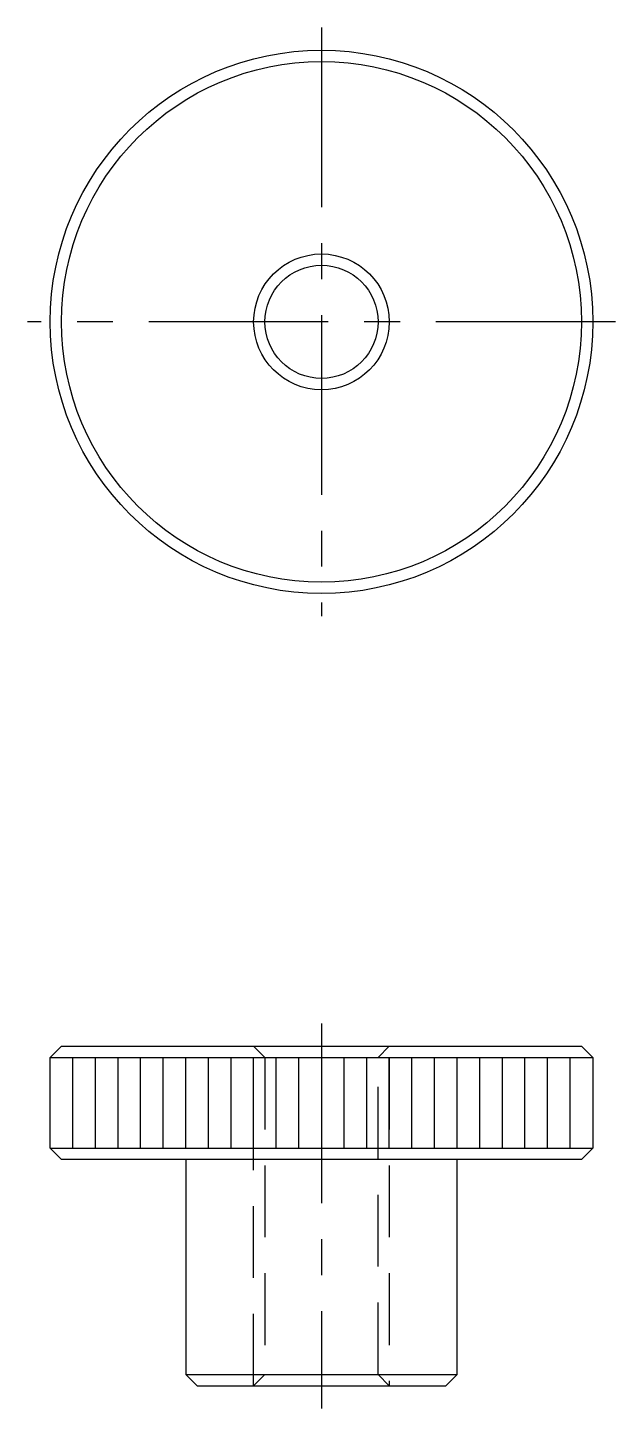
# Model space of a CAD drawing. Extents: x 10 to 147, y 10 to 135.
# Drawn here: x 120.9 to 146.9, y 73.5 to 134.5 of the extents above; entities outside this region: 2.
import ezdxf

# ---------------------------------------------------------------- set-up
doc = ezdxf.new("R2010")
doc.units = 0
doc.header["$LTSCALE"] = 0.25
doc.linetypes.add('CENTER', pattern=[50.8, 31.75, -6.35, 6.35, -6.35])
doc.linetypes.add('DASHED', pattern=[19.05, 12.7, -6.35])
doc.layers.get('0').update_dxf_attribs({"linetype": 'CONTINUOUS'})
doc.layers.add('CENTER', color=1, linetype='CENTER')

msp = doc.modelspace()

# ---------------------------------------------------------------- linework, layer by layer
at = {"linetype": 'CONTINUOUS'}
for p, q in [((122.354, 89.499), (121.854, 88.999)), ((122.354, 89.499), (145.354, 89.499)), ((145.354, 89.499), (145.854, 88.999)), ((121.854, 88.999), (145.854, 88.999)), ((121.854, 84.999), (121.854, 88.999)), ((122.854, 84.999), (122.854, 88.999)), ((123.854, 84.999), (123.854, 88.999)), ((124.854, 84.999), (124.854, 88.999)), ((125.854, 84.999), (125.854, 88.999)), ((126.854, 84.999), (126.854, 88.999)), ((127.854, 84.999), (127.854, 88.999)), ((128.854, 84.999), (128.854, 88.999)), ((129.854, 84.999), (129.854, 88.999)), ((130.854, 84.999), (130.854, 88.999)), ((131.854, 84.999), (131.854, 88.999)), ((132.854, 84.999), (132.854, 88.999)), ((134.854, 84.999), (134.854, 88.999)), ((135.854, 84.999), (135.854, 88.999)), ((136.854, 84.999), (136.854, 88.999)), ((137.854, 84.999), (137.854, 88.999)), ((138.854, 84.999), (138.854, 88.999)), ((139.854, 84.999), (139.854, 88.999)), ((140.854, 84.999), (140.854, 88.999)), ((141.854, 84.999), (141.854, 88.999)), ((142.854, 84.999), (142.854, 88.999)), ((143.854, 84.999), (143.854, 88.999)), ((144.854, 84.999), (144.854, 88.999)), ((145.854, 88.999), (145.854, 84.999)), ((121.854, 84.999), (145.854, 84.999)), ((121.854, 84.999), (122.354, 84.499)), ((145.354, 84.499), (145.854, 84.999)), ((145.354, 84.499), (122.354, 84.499)), ((127.854, 84.499), (127.854, 74.999)), ((139.854, 74.999), (139.854, 84.499)), ((127.854, 74.999), (139.854, 74.999)), ((127.854, 74.999), (128.354, 74.499)), ((128.354, 74.499), (139.354, 74.499)), ((139.354, 74.499), (139.854, 74.999))]:
    msp.add_line(p, q, dxfattribs=at)
at = {"color": 3, "linetype": 'DASHED'}
for p, q in [((131.354, 88.999), (130.854, 89.499)), ((136.354, 88.999), (136.854, 89.499)), ((130.854, 74.499), (130.854, 88.999)), ((131.354, 88.999), (131.354, 74.999)), ((136.354, 74.999), (136.354, 88.999)), ((136.854, 88.999), (136.854, 74.499)), ((131.354, 74.999), (130.854, 74.499)), ((136.354, 74.999), (136.854, 74.499))]:
    msp.add_line(p, q, dxfattribs=at)
for p, q in [((127.854, 84.999), (127.854, 84.999)), ((133.854, 84.999), (133.854, 84.999))]:
    msp.add_line(p, q)
at = {"linetype": 'CONTINUOUS'}
for radius in [12, 11.5, 2.5]:
    msp.add_circle((133.854, 121.501), radius, dxfattribs=at)
at = {"color": 3, "linetype": 'CONTINUOUS'}
msp.add_circle((133.854, 121.501), 3, dxfattribs=at)
at = {"layer": 'CENTER', "color": 1, "linetype": 'CENTER'}
for p, q in [((133.854, 134.501), (133.854, 108.501)), ((146.854, 121.501), (120.854, 121.501)), ((133.854, 90.499), (133.854, 73.499))]:
    msp.add_line(p, q, dxfattribs=at)

# ---------------------------------------------------------------- texts
for s, p in [('NKMS6', (10, 25)), ('NKMS06', (10, 10))]:
    msp.add_text(s, height=4).set_placement(p)

doc.saveas('drawing.dxf')
